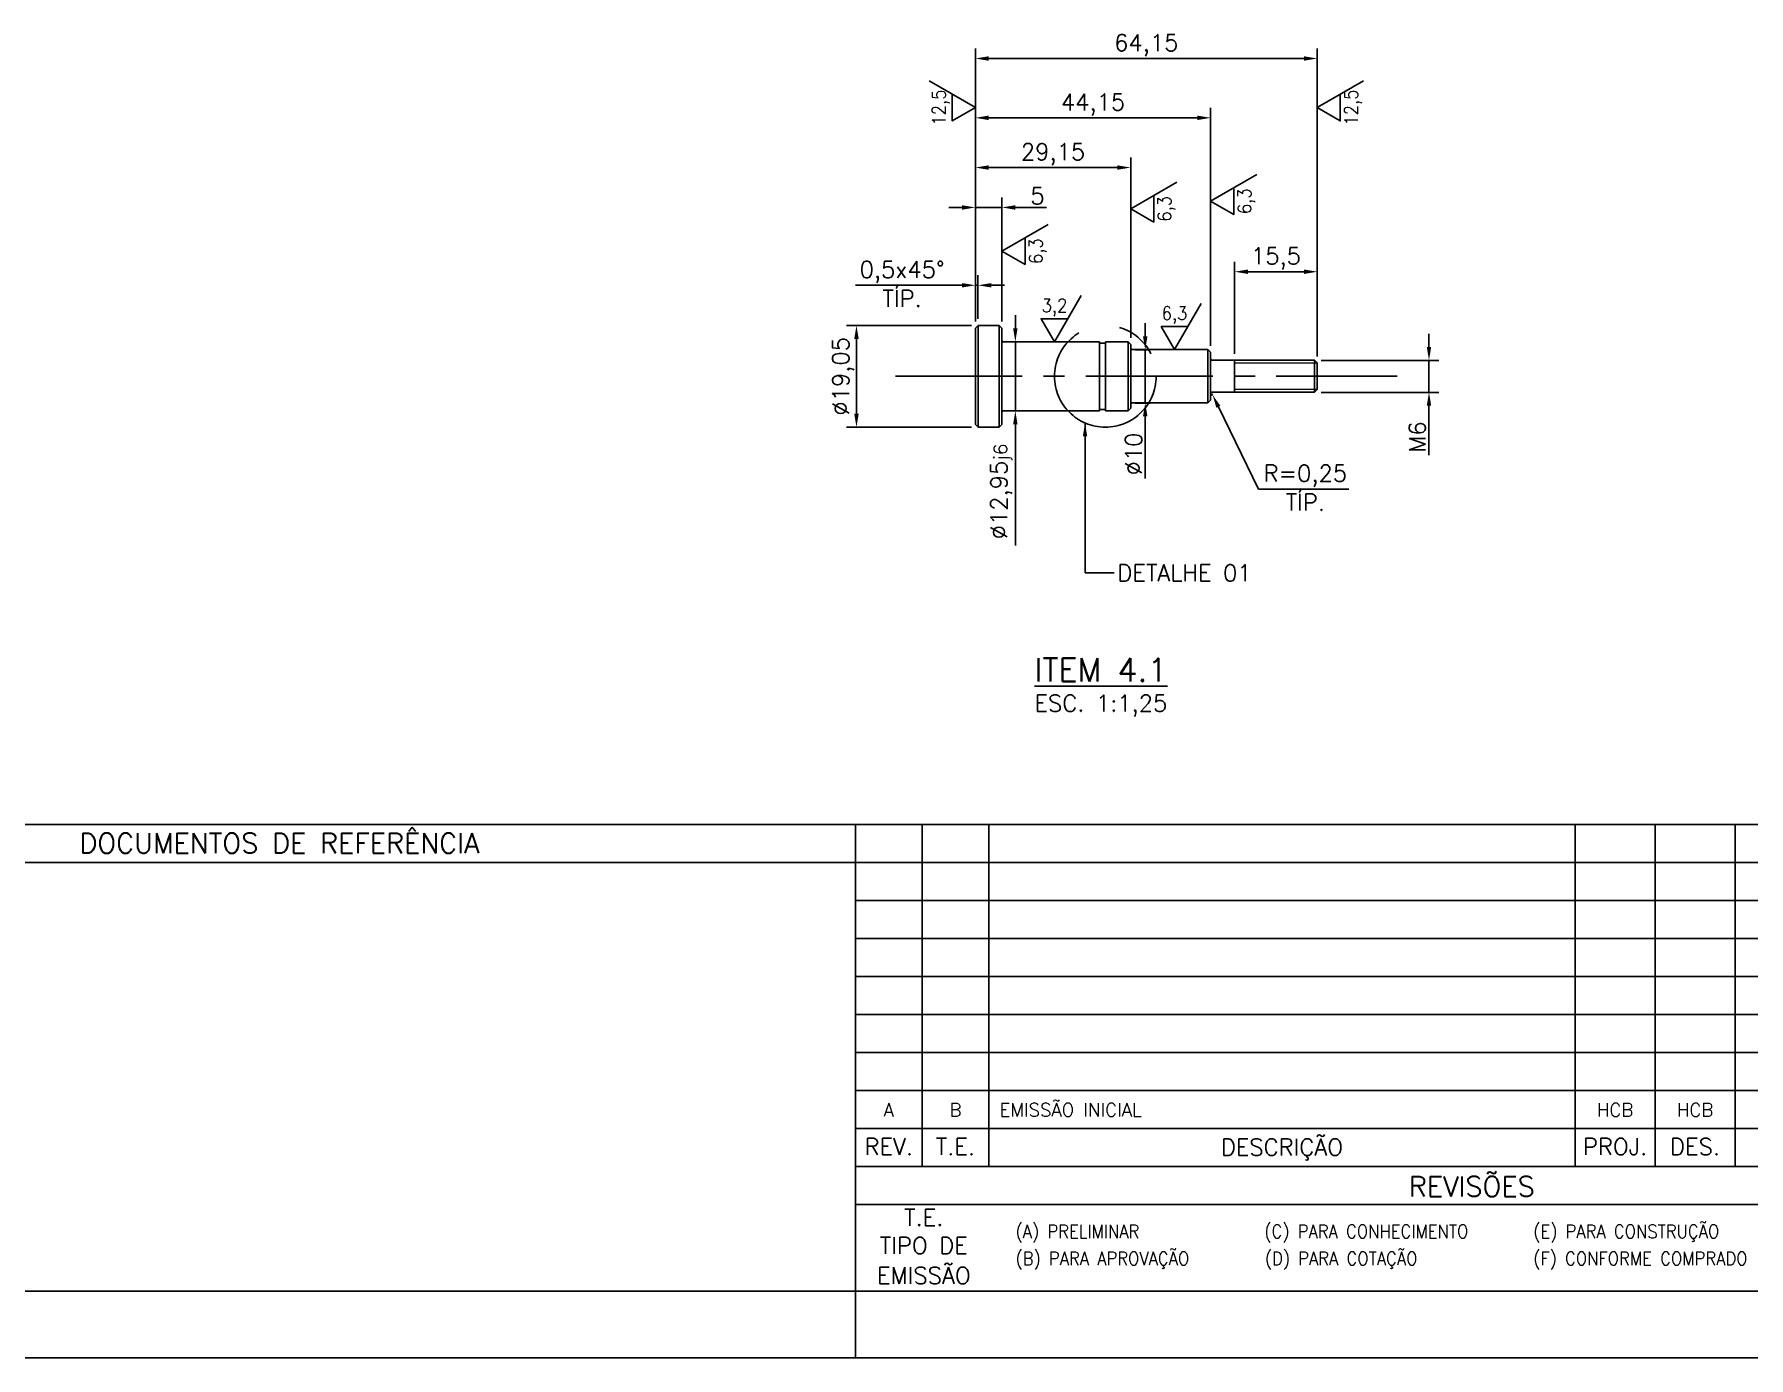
# Model space of a CAD drawing. Header units: metres. Extents: x 0 to 2102, y 0 to 1485.
# Drawn here: x 869 to 1513, y 0 to 496 of the extents above; entities that cross this region are included whole.
import ezdxf
from ezdxf.enums import TextEntityAlignment as Align

# ---------------------------------------------------------------- set-up
doc = ezdxf.new("R2010")
doc.units = ezdxf.units.M
doc.header["$LTSCALE"] = 2.5
doc.linetypes.add('CENTER2', pattern=[28.575, 19.05, -3.175, 3.175, -3.175])
doc.linetypes.add('PHANTOM', pattern=[63.5, 31.75, -6.35, 6.35, -6.35, 6.35, -6.35])
for name, color, linetype in [('FRL2', 2, 'Continuous'), ('FRL3', 3, 'Continuous'), ('FRL4', 4, 'Continuous'), ('FRL5', 5, 'Continuous'), ('FRL6', 6, 'Continuous'), ('FRL7', 7, 'Continuous'), ('FRR100', 4, 'Continuous'), ('FRR120', 5, 'Continuous'), ('FRR140', 5, 'Continuous'), ('FRR175', 1, 'Continuous'), ('FRR80', 3, 'Continuous'), ('GSB', 7, 'Continuous'), ('MR80', 3, 'Continuous'), ('SC1', 7, 'CENTER2'), ('SDM', 7, 'Continuous'), ('SL4', 4, 'Continuous'), ('SRE', 2, 'PHANTOM')]:
    doc.layers.add(name, color=color, linetype=linetype)
doc.styles.add('R100', font='simplex.shx', dxfattribs={"height": 2.5})
doc.styles.add('R120', font='simplex.shx', dxfattribs={"height": 3})
doc.styles.add('R140', font='simplex.shx', dxfattribs={"height": 3.5})
doc.styles.add('R80', font='simplex.shx', dxfattribs={"height": 2})
doc.styles.add('ROMANS', font='ROMANS.SHX')
doc.dimstyles.new('2.5___1-1.25', dxfattribs={"dimscale": 2.5, "dimtxt": 2.5, "dimasz": 2, "dimexe": 1.5, "dimexo": 1, "dimgap": 0.5, "dimtad": 1, "dimlfac": 0.5, "dimzin": 12, "dimtxsty": 'ROMANS', "dimcen": 0, "dimclrd": 256, "dimclre": 256, "dimclrt": 3, "dimazin": 3, "dimtfac": 1, "dimtmove": 0, "dimatfit": 0, "dimfxl": 1, "dimlwd": -1, "dimlwe": -1, "dimarcsym": 0})
doc.dimstyles.new('2.5___1-1.25$4', dxfattribs={"dimscale": 2.5, "dimtxt": 2.5, "dimasz": 2, "dimexe": 1.5, "dimexo": 1, "dimgap": 0.5, "dimtad": 1, "dimtoh": 1, "dimlfac": 0.5, "dimzin": 12, "dimtxsty": 'ROMANS', "dimcen": 0, "dimclrd": 256, "dimclre": 256, "dimclrt": 3, "dimazin": 3, "dimtfac": 1, "dimtmove": 0, "dimatfit": 0, "dimfxl": 1, "dimlwd": -1, "dimlwe": -1, "dimarcsym": 0})
doc.dimstyles.new('2.5___1-2.5', dxfattribs={"dimscale": 2.5, "dimtxt": 2.5, "dimasz": 2, "dimexe": 1.5, "dimexo": 1, "dimgap": 0.5, "dimtad": 1, "dimzin": 12, "dimtxsty": 'ROMANS', "dimcen": 0, "dimclrd": 256, "dimclre": 256, "dimclrt": 3, "dimazin": 3, "dimtfac": 1, "dimtmove": 0, "dimatfit": 0, "dimfxl": 1, "dimlwd": -1, "dimlwe": -1, "dimarcsym": 0})

# ---------------------------------------------------------------- blocks, each defined once
blk = doc.blocks.new('A1')
at = {"layer": 'FRL2'}
blk.add_line((471, 10), (471, 0), dxfattribs=at)
at = {"layer": 'FRL3', "linetype": 'Continuous'}
for p, q in [((481, 28.7), (481, 80)), ((491, 28.7), (491, 80)), ((579, 80), (579, 28.7)), ((591, 80), (591, 28.7)), ((603, 80), (603, 28.7))]:
    blk.add_line(p, q, dxfattribs=at)
at = {"layer": 'FRL4', "linetype": 'Continuous'}
for p, q in [((25, 74.3), (471, 74.3)), ((471, 34.4), (656, 34.4)), ((471, 28.7), (656, 28.7)), ((471, 23), (656, 23))]:
    blk.add_line(p, q, dxfattribs=at)
at = {"layer": 'FRL5'}
blk.add_line((25, 80), (831, 80), dxfattribs=at)
at = {"layer": 'FRL5', "linetype": 'Continuous'}
blk.add_line((471, 10), (471, 80), dxfattribs=at)
at = {"layer": 'FRL6', "linetype": 'Continuous'}
blk.add_line((25, 10), (831, 10), dxfattribs=at)
at = {"layer": 'FRL7', "linetype": 'Continuous'}
for p, q in [((471, 74.3), (656, 74.3)), ((471, 68.6), (656, 68.6)), ((471, 62.9), (656, 62.9)), ((471, 57.2), (656, 57.2)), ((471, 51.5), (656, 51.5)), ((471, 45.8), (656, 45.8)), ((471, 40.1), (656, 40.1)), ((0, 0), (841, 0))]:
    blk.add_line(p, q, dxfattribs=at)
at = {"layer": 'FRR100', "style": 'R100'}
for s, p in [('DESCRIÇÃO', (535, 31.55)), ('REV.', (476, 31.66)), ('T.E.', (486, 31.66)), ('PROJ.', (585, 31.66)), ('DES.', (597, 31.66)), ('T.E.', (481.26, 21.02)), ('TIPO DE', (481.26, 16.82)), ('EMISSÃO', (481.26, 12.66))]:
    blk.add_text(s, height=2.5, dxfattribs=at).set_placement(p, align=Align.MIDDLE)
at = {"layer": 'FRR120', "style": 'R120'}
blk.add_text('DOCUMENTOS DE REFERÊNCIA', height=3, dxfattribs=at).set_placement((354.52, 75.68))
blk.add_text('REVISÕES', height=3, dxfattribs=at).set_placement((563.5, 26.08), align=Align.MIDDLE)
for tag, p in [('FASE_DO_PROJETO', (659, 46.29)), ('ÁREA_E/OU_SUBÁREA', (659, 40.79)), ('TÍTULO_DO_DESENHO', (659, 35.29)), ('SUBTÍTULO_1_DO_DESENHO', (659, 29.79)), ('SUBTÍTULO_2_DO_DESENHO', (659, 24.29))]:
    blk.add_attdef(tag, p, '', height=3, dxfattribs=at)
at = {"layer": 'FRR140', "style": 'R140', "width": 0.91}
for tag, p in [('ESCALA', (671, 14.35)), ('REVISÃO', (823.5, 14.68))]:
    blk.add_attdef(tag, text='', height=3.5, dxfattribs=at).set_placement(p, align=Align.MIDDLE)
for tag, p in [('NÚMERO_DA_CONTRATADA', (687.72, 12.6)), ('NUMERO_VALE', (752.89, 12.6))]:
    blk.add_attdef(tag, p, '', height=3.5, dxfattribs=at)
at = {"layer": 'FRR175', "style": 'R120'}
for tag, p in [('CLASSIFICAÇÃO', (811.83, 67.73)), ('PROJETO', (716.31, 53.59)), ('N_PROJ_SE', (793.5, 53.59)), ('N_CONTRATO', (796.97, 47.3))]:
    blk.add_attdef(tag, text='', height=3, dxfattribs=at).set_placement(p, align=Align.MIDDLE_CENTER)
at = {"layer": 'FRR80', "style": 'R80', "width": 0.9}
for s, p in [('(A) PRELIMINAR', (495.02, 17.95)), ('(C) PARA CONHECIMENTO', (532.36, 17.95)), ('(E) PARA CONSTRUÇÃO', (572.71, 17.95)), ('(B) PARA APROVAÇÃO', (495.02, 13.89)), ('(D) PARA COTAÇÃO', (532.43, 13.89)), ('(F) CONFORME COMPRADO', (572.71, 13.89))]:
    blk.add_text(s, height=2, dxfattribs=at).set_placement(p)
at = {"layer": 'FRR80', "style": 'R80'}
for tag, p in [('8A_REV', (476, 77.07)), ('EMIS.', (486, 77.07)), ('PROJ.', (585, 77.07)), ('DES.', (597, 77.07)), ('VER.', (609, 77.07)), ('APR.', (621, 77.07)), ('AUT.', (633.01, 77.07)), ('7A_REV', (476, 71.37)), ('EMIS.', (486, 71.37)), ('PROJ.', (585, 71.37)), ('DES.', (597, 71.37)), ('VER.', (609, 71.37)), ('APR.', (621, 71.37)), ('AUT.', (633.01, 71.37)), ('6A_REV', (476, 65.67)), ('EMIS.', (486, 65.67)), ('PROJ.', (585, 65.67)), ('DES.', (597, 65.67)), ('VER.', (609, 65.67)), ('APR.', (621, 65.67)), ('AUT.', (633.01, 65.67)), ('5A_REV', (476, 59.97)), ('EMIS.', (486, 59.97)), ('PROJ.', (585, 59.97)), ('DES.', (597, 59.97)), ('VER.', (609, 59.97)), ('APR.', (621, 59.97)), ('AUT.', (633.01, 59.97)), ('4A_REV', (476, 54.27)), ('EMIS.', (486, 54.27)), ('PROJ.', (585, 54.27)), ('DES.', (597, 54.27)), ('VER.', (609, 54.27)), ('APR.', (621, 54.27)), ('AUT.', (633.01, 54.27)), ('3A_REV', (476, 48.57)), ('EMIS.', (486, 48.57)), ('PROJ.', (585, 48.57)), ('DES.', (597, 48.57)), ('VER.', (609, 48.57)), ('APR.', (621, 48.57)), ('AUT.', (633.01, 48.57)), ('2A_REV', (476, 42.87)), ('EMIS.', (486, 42.87)), ('PROJ.', (585, 42.87)), ('DES.', (597, 42.87)), ('VER.', (609, 42.87)), ('APR.', (621, 42.87)), ('AUT.', (633.01, 42.87)), ('1a_REV', (476, 37.17)), ('EMIS.', (486, 37.17)), ('PROJ.', (585, 37.17)), ('DES.', (597, 37.17)), ('VER.', (609, 37.17)), ('APR.', (621, 37.17)), ('AUT.', (633.01, 37.17))]:
    blk.add_attdef(tag, text='', height=2, dxfattribs=at).set_placement(p, align=Align.MIDDLE)
for p in [(492.61, 76.08), (492.61, 70.38), (492.61, 64.68), (492.61, 58.98), (492.61, 53.28), (492.61, 47.58), (492.61, 41.88), (492.61, 36.18)]:
    blk.add_attdef('DESCRIÇÃO_DA_REVISÃO', p, '', height=2, dxfattribs=at)
at = {"layer": 'FRR80', "style": 'R80', "width": 0.85}
for p in [(648, 77.07), (648, 71.37), (648, 65.67), (648, 59.97), (648, 54.27), (648, 48.57), (648, 42.87), (648, 37.17)]:
    blk.add_attdef('DATA', text='', height=2, dxfattribs=at).set_placement(p, align=Align.MIDDLE)
blk = doc.blocks.new('CORTE')
at = {"layer": 'GSB', "color": 4, "style": 'R140'}
blk.add_attdef('%%UCORTE', text='', height=3.5, dxfattribs=at).set_placement((-0.25, 2.38), align=Align.MIDDLE_CENTER)
at = {"layer": 'GSB', "color": 3, "style": 'R100'}
blk.add_attdef('ESC.', text='', height=2.5, dxfattribs=at).set_placement((-0.25, -2.62), align=Align.MIDDLE_CENTER)
blk = doc.blocks.new('*D109')
at = {"layer": 'Defpoints', "color": 0, "transparency": 16777216}
for p in [(1232.48, 431.35), (1222.48, 386.07), (1232.48, 386.07)]:
    blk.add_point(p, dxfattribs=at)
at = {"layer": 'SDM', "transparency": 16777216}
for p, q in [((1217.48, 431.35), (1212.48, 431.35)), ((1222.48, 388.57), (1222.48, 435.1)), ((1222.48, 431.35), (1232.48, 431.35)), ((1232.48, 388.57), (1232.48, 435.1)), ((1237.48, 431.35), (1249.15, 431.35))]:
    blk.add_line(p, q, dxfattribs=at)
for points in [[(1217.48, 432.18), (1217.48, 430.51), (1222.48, 431.35)], [(1237.48, 432.18), (1237.48, 430.51), (1232.48, 431.35)]]:
    blk.add_solid(points, dxfattribs=at)
at = {"layer": 'SDM', "color": 3, "transparency": 16777216, "insert": (1245.81, 435.72), "char_height": 6.25, "attachment_point": 5, "style": 'ROMANS'}
blk.add_mtext('5', dxfattribs=at)
blk = doc.blocks.new('*D110')
at = {"layer": 'Defpoints', "color": 0, "transparency": 16777216}
for p in [(1280.77, 446.32), (1222.48, 386.07), (1280.77, 379.97)]:
    blk.add_point(p, dxfattribs=at)
at = {"layer": 'SDM', "transparency": 16777216}
for p, q in [((1222.48, 388.57), (1222.48, 450.07)), ((1227.48, 446.32), (1275.77, 446.32)), ((1280.77, 382.47), (1280.77, 450.07))]:
    blk.add_line(p, q, dxfattribs=at)
for points in [[(1227.48, 447.15), (1227.48, 445.48), (1222.48, 446.32)], [(1275.77, 447.15), (1275.77, 445.48), (1280.77, 446.32)]]:
    blk.add_solid(points, dxfattribs=at)
at = {"layer": 'SDM', "color": 3, "transparency": 16777216, "insert": (1251.63, 451.29), "char_height": 6.25, "attachment_point": 5, "style": 'ROMANS'}
blk.add_mtext('29,15', dxfattribs=at)
blk = doc.blocks.new('*D111')
at = {"layer": 'Defpoints', "color": 0, "transparency": 16777216}
for p in [(1310.77, 464.96), (1222.48, 386.07), (1310.77, 377.02)]:
    blk.add_point(p, dxfattribs=at)
at = {"layer": 'SDM', "transparency": 16777216}
for p, q in [((1222.48, 388.57), (1222.48, 468.71)), ((1227.48, 464.96), (1305.77, 464.96)), ((1310.77, 379.52), (1310.77, 468.71))]:
    blk.add_line(p, q, dxfattribs=at)
for points in [[(1227.48, 465.8), (1227.48, 464.13), (1222.48, 464.96)], [(1305.77, 465.8), (1305.77, 464.13), (1310.77, 464.96)]]:
    blk.add_solid(points, dxfattribs=at)
at = {"layer": 'SDM', "color": 3, "transparency": 16777216, "insert": (1266.63, 469.93), "char_height": 6.25, "attachment_point": 5, "style": 'ROMANS'}
blk.add_mtext('44,15', dxfattribs=at)
blk = doc.blocks.new('*D112')
at = {"layer": 'Defpoints', "color": 0, "transparency": 16777216}
for p in [(1350.77, 487.21), (1222.48, 386.07), (1350.77, 373.02)]:
    blk.add_point(p, dxfattribs=at)
at = {"layer": 'SDM', "transparency": 16777216}
for p, q in [((1222.48, 388.57), (1222.48, 490.96)), ((1350.77, 375.52), (1350.77, 490.96)), ((1227.48, 487.21), (1345.77, 487.21))]:
    blk.add_line(p, q, dxfattribs=at)
for points in [[(1227.48, 488.05), (1227.48, 486.38), (1222.48, 487.21)], [(1345.77, 488.05), (1345.77, 486.38), (1350.77, 487.21)]]:
    blk.add_solid(points, dxfattribs=at)
at = {"layer": 'SDM', "color": 3, "transparency": 16777216, "insert": (1286.63, 492.18), "char_height": 6.25, "attachment_point": 5, "style": 'ROMANS'}
blk.add_mtext('64,15', dxfattribs=at)
blk = doc.blocks.new('*D113')
at = {"layer": 'Defpoints', "color": 0, "transparency": 16777216}
for p in [(1350.77, 407.25), (1319.77, 374.02), (1350.77, 373.02)]:
    blk.add_point(p, dxfattribs=at)
at = {"layer": 'SDM', "transparency": 16777216}
for p, q in [((1319.77, 376.52), (1319.77, 411)), ((1324.77, 407.25), (1345.77, 407.25)), ((1350.77, 375.52), (1350.77, 411))]:
    blk.add_line(p, q, dxfattribs=at)
for points in [[(1324.77, 408.08), (1324.77, 406.41), (1319.77, 407.25)], [(1345.77, 408.08), (1345.77, 406.41), (1350.77, 407.25)]]:
    blk.add_solid(points, dxfattribs=at)
at = {"layer": 'SDM', "color": 3, "transparency": 16777216, "insert": (1335.27, 412.22), "char_height": 6.25, "attachment_point": 5, "style": 'ROMANS'}
blk.add_mtext('15,5', dxfattribs=at)
blk = doc.blocks.new('*D114')
at = {"layer": 'Defpoints', "color": 0, "transparency": 16777216}
for p in [(1349.77, 374.02), (1349.77, 362.02), (1392.68, 362.02)]:
    blk.add_point(p, dxfattribs=at)
at = {"layer": 'SDM', "transparency": 16777216}
for p, q in [((1392.68, 379.02), (1392.68, 384.02)), ((1352.27, 374.02), (1396.43, 374.02)), ((1392.68, 374.02), (1392.68, 362.02)), ((1352.27, 362.02), (1396.43, 362.02)), ((1392.68, 357.02), (1392.68, 338.51))]:
    blk.add_line(p, q, dxfattribs=at)
for points in [[(1391.85, 379.02), (1393.51, 379.02), (1392.68, 374.02)], [(1391.85, 357.02), (1393.51, 357.02), (1392.68, 362.02)]]:
    blk.add_solid(points, dxfattribs=at)
at = {"layer": 'SDM', "color": 3, "transparency": 16777216, "insert": (1388.31, 345.27), "char_height": 6.25, "attachment_point": 5, "rotation": 90, "style": 'ROMANS'}
blk.add_mtext('M6', dxfattribs=at)
blk = doc.blocks.new('*D115')
at = {"layer": 'Defpoints', "color": 0, "transparency": 16777216}
for p in [(1223.48, 387.07), (1177.88, 348.97), (1223.48, 348.97)]:
    blk.add_point(p, dxfattribs=at)
at = {"layer": 'SDM', "transparency": 16777216}
for p, q in [((1220.98, 387.07), (1174.13, 387.07)), ((1177.88, 382.07), (1177.88, 353.97)), ((1220.98, 348.97), (1174.13, 348.97))]:
    blk.add_line(p, q, dxfattribs=at)
for points in [[(1177.05, 382.07), (1178.72, 382.07), (1177.88, 387.07)], [(1177.05, 353.97), (1178.72, 353.97), (1177.88, 348.97)]]:
    blk.add_solid(points, dxfattribs=at)
at = {"layer": 'SDM', "color": 3, "transparency": 16777216, "insert": (1172.91, 368.02), "char_height": 6.25, "attachment_point": 5, "rotation": 90, "style": 'ROMANS'}
blk.add_mtext('%%C19,05', dxfattribs=at)
blk = doc.blocks.new('*D117')
at = {"layer": 'Defpoints', "color": 0, "transparency": 16777216}
for p in [(1237.49, 380.97), (1237.49, 380.97), (1237.49, 355.07)]:
    blk.add_point(p, dxfattribs=at)
at = {"layer": 'SDM', "transparency": 16777216}
for p, q in [((1237.49, 385.97), (1237.49, 390.97)), ((1234.99, 380.97), (1233.74, 380.97)), ((1237.49, 380.97), (1237.49, 355.07)), ((1234.99, 355.07), (1233.74, 355.07)), ((1237.49, 350.07), (1237.49, 304.6))]:
    blk.add_line(p, q, dxfattribs=at)
for points in [[(1236.66, 385.97), (1238.32, 385.97), (1237.49, 380.97)], [(1236.66, 350.07), (1238.32, 350.07), (1237.49, 355.07)]]:
    blk.add_solid(points, dxfattribs=at)
at = {"layer": 'SDM', "color": 3, "transparency": 16777216, "insert": (1232.28, 324.84), "char_height": 6.25, "attachment_point": 5, "rotation": 90, "style": 'ROMANS'}
blk.add_mtext('%%C12,95{\\H0.8x;\\C2;j6}', dxfattribs=at)
blk = doc.blocks.new('*D116')
at = {"layer": 'Defpoints', "color": 0, "transparency": 16777216}
for p in [(1290.59, 378.02), (1286.22, 358.02), (1290.59, 358.02)]:
    blk.add_point(p, dxfattribs=at)
at = {"layer": 'SDM', "transparency": 16777216}
for p, q in [((1286.22, 383.02), (1286.22, 388.02)), ((1288.09, 378.02), (1282.47, 378.02)), ((1286.22, 378.02), (1286.22, 358.02)), ((1288.09, 358.02), (1282.47, 358.02)), ((1286.22, 353.02), (1286.22, 329.75))]:
    blk.add_line(p, q, dxfattribs=at)
for points in [[(1285.39, 383.02), (1287.05, 383.02), (1286.22, 378.02)], [(1285.39, 353.02), (1287.05, 353.02), (1286.22, 358.02)]]:
    blk.add_solid(points, dxfattribs=at)
at = {"layer": 'SDM', "color": 3, "transparency": 16777216, "insert": (1281.84, 338.89), "char_height": 6.25, "attachment_point": 5, "rotation": 90, "style": 'ROMANS'}
blk.add_mtext('%%C10', dxfattribs=at)
blk = doc.blocks.new('ROUGHNESS (INDICATION)')
blk.add_lwpolyline([(4, 6.93), (0, 0), (-2, 3.46), (2, 3.46)])
at = {"layer": 'MR80', "style": 'R80', "width": 0.9}
blk.add_attdef('ROUGHNESS', text='', height=2, dxfattribs=at).set_placement((0, 5.46), align=Align.MIDDLE_CENTER)
blk = doc.blocks.new('*D118')
at = {"layer": 'Defpoints', "color": 0, "transparency": 16777216}
for p in [(1311.27, 361.52), (1311.49, 361.07)]:
    blk.add_point(p, dxfattribs=at)
at = {"layer": 'SDM', "transparency": 16777216}
for p, q in [((1311.27, 361.52), (1311.49, 361.07)), ((1313.68, 356.58), (1328.68, 325.75)), ((1328.68, 325.75), (1362.66, 325.75))]:
    blk.add_line(p, q, dxfattribs=at)
blk.add_arc((1311.27, 361.52), 0.5, 180, 295.94179, dxfattribs=at)
blk.add_solid([(1314.43, 356.94), (1312.93, 356.21), (1311.49, 361.07)], dxfattribs=at)
at = {"layer": 'SDM', "color": 3, "transparency": 16777216, "char_height": 6.25, "attachment_point": 5, "style": 'ROMANS'}
for s, insert in [('R=0,25', (1346.29, 330.72)), ('TÍP.', (1346.29, 320.78))]:
    blk.add_mtext(s, dxfattribs=dict(at, insert=insert))
blk = doc.blocks.new('*D119')
at = {"layer": 'Defpoints', "color": 0, "transparency": 16777216}
for p in [(1222.48, 402.16), (1222.48, 386.07), (1223.48, 387.07)]:
    blk.add_point(p, dxfattribs=at)
at = {"layer": 'SDM', "transparency": 16777216}
for p, q in [((1222.48, 388.57), (1222.48, 405.91)), ((1223.48, 389.57), (1223.48, 405.91)), ((1217.48, 402.16), (1177.54, 402.16)), ((1223.48, 402.16), (1222.48, 402.16)), ((1228.48, 402.16), (1233.48, 402.16))]:
    blk.add_line(p, q, dxfattribs=at)
for points in [[(1217.48, 402.99), (1217.48, 401.33), (1222.48, 402.16)], [(1228.48, 402.99), (1228.48, 401.33), (1223.48, 402.16)]]:
    blk.add_solid(points, dxfattribs=at)
at = {"layer": 'SDM', "color": 3, "transparency": 16777216, "char_height": 6.25, "attachment_point": 5, "style": 'ROMANS'}
for s, insert in [('0,5x45%%D', (1195.01, 407.13)), ('TÍP.', (1195.01, 397.19))]:
    blk.add_mtext(s, dxfattribs=dict(at, insert=insert))

msp = doc.modelspace()

# ---------------------------------------------------------------- linework, layer by layer
at = {"layer": 'SC1'}
msp.add_line((1192.481, 368.025), (1380.771, 368.025), dxfattribs=at)
at = {"layer": 'SDM', "color": 7, "linetype": 'Continuous', "lineweight": 25}
msp.add_line((1319.771, 374.025), (1319.771, 362.025), dxfattribs=at)
at = {"layer": 'SDM', "color": 7, "linetype": 'Continuous', "lineweight": 18}
for p, q in [((1350.771, 372.916), (1319.771, 372.916)), ((1350.771, 363.134), (1319.771, 363.134))]:
    msp.add_line(p, q, dxfattribs=at)
at = {"layer": 'SL4'}
for p, q in [((1223.481, 387.075), (1222.481, 386.075)), ((1222.481, 386.075), (1222.481, 349.975)), ((1231.481, 387.075), (1223.481, 387.075)), ((1223.481, 348.975), (1223.481, 387.075)), ((1232.481, 386.075), (1231.481, 387.075)), ((1231.481, 387.075), (1231.481, 348.975)), ((1232.481, 381.475), (1232.481, 386.075)), ((1232.481, 381.475), (1232.481, 354.575)), ((1269.061, 380.975), (1232.981, 380.975)), ((1269.061, 380.425), (1269.061, 380.975)), ((1271.261, 380.425), (1269.061, 380.425)), ((1269.061, 355.625), (1269.061, 380.425)), ((1271.261, 380.975), (1271.261, 380.425)), ((1279.771, 380.975), (1271.261, 380.975)), ((1271.261, 355.625), (1271.261, 380.425)), ((1280.771, 379.975), (1279.771, 380.975)), ((1279.771, 380.975), (1279.771, 355.075)), ((1280.771, 378.525), (1280.771, 379.975)), ((1280.771, 378.525), (1280.771, 357.525)), ((1309.771, 378.025), (1281.271, 378.025)), ((1310.771, 377.025), (1309.771, 378.025)), ((1309.771, 378.025), (1309.771, 358.025)), ((1310.771, 374.525), (1310.771, 377.025)), ((1310.771, 374.525), (1310.771, 361.525)), ((1349.771, 374.025), (1311.271, 374.025)), ((1350.771, 373.025), (1349.771, 374.025)), ((1349.771, 374.025), (1349.771, 362.025)), ((1350.771, 363.025), (1350.771, 373.025)), ((1310.771, 359.025), (1310.771, 361.525)), ((1311.271, 362.025), (1349.771, 362.025)), ((1349.771, 362.025), (1350.771, 363.025)), ((1232.481, 349.975), (1232.481, 354.575)), ((1232.981, 355.075), (1269.061, 355.075)), ((1269.061, 355.625), (1271.261, 355.625)), ((1269.061, 355.075), (1269.061, 355.625)), ((1271.261, 355.625), (1271.261, 355.075)), ((1271.261, 355.075), (1279.771, 355.075)), ((1279.771, 355.075), (1280.771, 356.075)), ((1280.771, 356.075), (1280.771, 357.525)), ((1281.271, 358.025), (1309.771, 358.025)), ((1309.771, 358.025), (1310.771, 359.025)), ((1222.481, 349.975), (1223.481, 348.975)), ((1223.481, 348.975), (1231.481, 348.975)), ((1231.481, 348.975), (1232.481, 349.975))]:
    msp.add_line(p, q, dxfattribs=at)
for centre, start, end in [((1232.981, 381.475), 180, 270), ((1281.271, 378.525), 180, 270), ((1311.271, 374.525), 180, 270), ((1311.271, 361.525), 90, 180), ((1232.981, 354.575), 90, 180), ((1281.271, 357.525), 90, 180)]:
    msp.add_arc(centre, 0.5, start, end, dxfattribs=at)
at = {"layer": 'SRE'}
msp.add_circle((1271.261, 368.025), 19.071, dxfattribs=at)

# ---------------------------------------------------------------- block references
ref = msp.add_blockref('A1', (0, 0), dxfattribs=dict(xscale=2.5, yscale=2.5, zscale=2.5))
ref.add_attrib('1a_REV', 'A', dxfattribs={"layer": 'FRR80', "height": 5, "style": 'R80'}).set_placement((1190, 92.92), align=Align.MIDDLE)
ref.add_attrib('EMIS.', 'B', dxfattribs={"layer": 'FRR80', "height": 5, "style": 'R80'}).set_placement((1215, 92.92), align=Align.MIDDLE)
ref.add_attrib('DESCRIÇÃO_DA_REVISÃO', 'EMISSÃO INICIAL', (1231.514, 90.454), dxfattribs={"layer": 'FRR80', "height": 5, "style": 'R80'})
ref.add_attrib('PROJ.', 'HCB', dxfattribs={"layer": 'FRR80', "height": 5, "style": 'R80'}).set_placement((1462.5, 92.92), align=Align.MIDDLE)
ref.add_attrib('DES.', 'HCB', dxfattribs={"layer": 'FRR80', "height": 5, "style": 'R80'}).set_placement((1492.5, 92.92), align=Align.MIDDLE)
at = {"layer": 'GSB', "xscale": 2.499999999999972, "yscale": 2.499999999999972, "zscale": 2.499999999999972, "rotation": 90.00000000000001}
msp.add_blockref('ROUGHNESS (INDICATION)', (1222.481, 468.814), dxfattribs=at).add_auto_attribs({'ROUGHNESS': '12,5'})
at = {"layer": 'GSB'}
ref = msp.add_blockref('ROUGHNESS (INDICATION)', (1350.771, 468.814), dxfattribs=dict(at, xscale=-2.499999999999972, yscale=2.499999999999972, zscale=2.499999999999972, rotation=270))
ref.add_attrib('ROUGHNESS', '12,5', dxfattribs={"layer": 'MR80', "height": 5, "rotation": 90, "style": 'R80', "width": 0.9}).set_placement((1363.479, 468.814), align=Align.MIDDLE_CENTER)
ref = msp.add_blockref('ROUGHNESS (INDICATION)', (1280.771, 430.842), dxfattribs=dict(at, xscale=-2.499999999999972, yscale=2.499999999999972, zscale=2.499999999999972, rotation=270))
ref.add_attrib('ROUGHNESS', '6,3', dxfattribs={"layer": 'MR80', "height": 5, "rotation": 90, "style": 'R80', "width": 0.9}).set_placement((1293.479, 430.842), align=Align.MIDDLE_CENTER)
ref = msp.add_blockref('ROUGHNESS (INDICATION)', (1310.771, 433.688), dxfattribs=dict(at, xscale=-2.499999999999972, yscale=2.499999999999972, zscale=2.499999999999972, rotation=270))
ref.add_attrib('ROUGHNESS', '6,3', dxfattribs={"layer": 'MR80', "height": 5, "rotation": 90, "style": 'R80', "width": 0.9}).set_placement((1323.479, 433.688), align=Align.MIDDLE_CENTER)
ref = msp.add_blockref('ROUGHNESS (INDICATION)', (1232.481, 414.966), dxfattribs=dict(at, xscale=-2.499999999999972, yscale=2.499999999999972, zscale=2.499999999999972, rotation=270))
ref.add_attrib('ROUGHNESS', '6,3', dxfattribs={"layer": 'MR80', "height": 5, "rotation": 90, "style": 'R80', "width": 0.9}).set_placement((1245.189, 414.966), align=Align.MIDDLE_CENTER)
for name, p, xscale, yscale, zscale, values in [('ROUGHNESS (INDICATION)', (1252.168, 380.975), 2.499999999999972, 2.499999999999972, 2.499999999999972, {'ROUGHNESS': '3,2'}), ('ROUGHNESS (INDICATION)', (1297.215, 378.025), 2.499999999999972, 2.499999999999972, 2.499999999999972, {'ROUGHNESS': '6,3'}), ('CORTE', (1270.208, 251.988), 2.5, 2.5, 2.5, {'%%UCORTE': '%%uITEM 4.1', 'ESC.': 'ESC. 1:1,25'})]:
    msp.add_blockref(name, p, dxfattribs=dict(at, xscale=xscale, yscale=yscale, zscale=zscale)).add_auto_attribs(values)

# ---------------------------------------------------------------- texts
at = {"layer": 'SDM', "color": 3, "insert": (1275.796, 297.432), "char_height": 6.25, "attachment_point": 1, "style": 'ROMANS'}
msp.add_mtext('DETALHE 01', dxfattribs=at)

# ---------------------------------------------------------------- dimensions: what is measured, and where the dimension line sits
at = {"layer": 'SDM'}
for base, p2, picture, middle in [((1350.770793467, 487.214061658), (1350.770793467, 373.024543716), '*D112', (1286.625793468, 487.214061658)), ((1310.770793467, 464.963770887), (1310.770793467, 377.024543716), '*D111', (1266.625793468, 464.963770887)), ((1280.770793467, 446.316318831), (1280.770793467, 379.974543716), '*D110', (1251.625793468, 446.316318831))]:
    dim = msp.add_linear_dim(base=base, p1=(1222.480793468, 386.074543716), p2=p2, dimstyle='2.5___1-1.25', dxfattribs=at)
    dim.commit()
    dim.dimension.update_dxf_attribs({"geometry": picture, "text_midpoint": middle, "dimtype": 160})
for base, p1, p2, picture, middle in [((1232.481, 431.346), (1222.481, 386.075), (1232.481, 386.075), '*D109', (1245.814, 435.721)), ((1350.771, 407.245), (1319.771, 374.025), (1350.771, 373.025), '*D113', (1335.271, 412.215))]:
    dim = msp.add_linear_dim(base=base, p1=p1, p2=p2, dimstyle='2.5___1-1.25', dxfattribs=at)
    dim.commit()
    dim.dimension.update_dxf_attribs({"geometry": picture, "text_midpoint": middle})
dim = msp.add_linear_dim(base=(1222.481, 402.159), p1=(1223.481, 387.075), p2=(1222.481, 386.075), text='0,5x45%%D\\XTÍP.', dimstyle='2.5___1-1.25', dxfattribs=at)
dim.commit()
dim.dimension.update_dxf_attribs({"geometry": '*D119', "text_midpoint": (1195.011, 402.159)})
for base, p1, p2, text, picture, middle in [((1177.882, 348.975), (1223.481, 387.075), (1223.481, 348.975), '%%C<>', '*D115', (1172.911, 368.025)), ((1392.681, 362.025), (1349.771, 374.025), (1349.771, 362.025), 'M<>', '*D114', (1388.306, 345.269))]:
    dim = msp.add_linear_dim(base=base, p1=p1, p2=p2, angle=90, text=text, dimstyle='2.5___1-1.25', dxfattribs=at)
    dim.commit()
    dim.dimension.update_dxf_attribs({"geometry": picture, "text_midpoint": middle})
for base, p1, p2, text, picture, middle in [((1237.49, 380.975), (1237.49, 355.075), (1237.49, 380.975), '%%C<>{\\H0.8x;\\C2;j6}', '*D117', (1237.49, 324.836)), ((1286.22, 358.025), (1290.595, 378.025), (1290.595, 358.025), '%%C<>', '*D116', (1286.22, 338.888))]:
    dim = msp.add_linear_dim(base=base, p1=p1, p2=p2, angle=90, text=text, dimstyle='2.5___1-1.25', dxfattribs=at)
    dim.commit()
    dim.dimension.update_dxf_attribs({"geometry": picture, "text_midpoint": middle, "dimtype": 160})
dim = msp.add_radius_dim(center=(1311.271, 361.525), mpoint=(1311.49, 361.075), text='R=0,25\\XTÍP.', dimstyle='2.5___1-1.25$4', override={"dimpost": 'R=<>'}, dxfattribs=at)
dim.commit()
dim.dimension.update_dxf_attribs({"geometry": '*D118', "text_midpoint": (1346.294, 325.748), "dimtype": 164})

# ---------------------------------------------------------------- leaders
at = {"layer": 'SDM', "annotation_type": 0, "has_hookline": 1, "hookline_direction": 0, "text_width": 53.571}
msp.add_leader([(1263.633, 350.545), (1263.633, 294.307), (1274.546, 294.307)], dimstyle='2.5___1-2.5', override={"dimgap": 0.5, "dimtad": 0}, dxfattribs=at)

doc.saveas('drawing.dxf')
